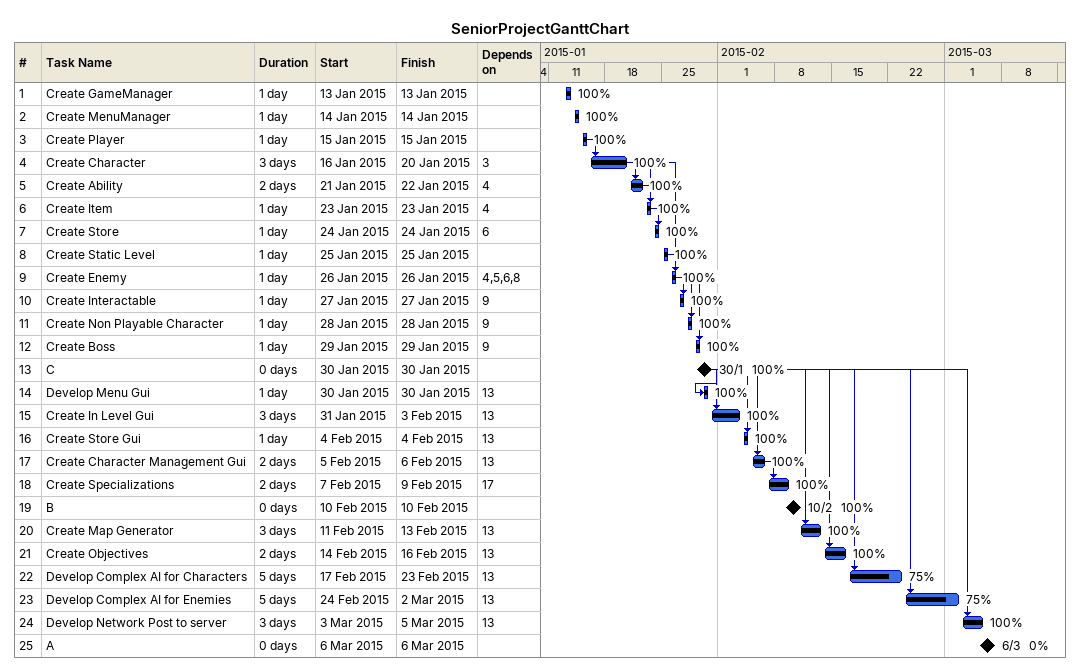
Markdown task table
SeniorProjectGanttChart

| ID | Task | Duration | Start | Finish | Predecessors | % complete |
|---|---|---|---|---|---|---|
| 1 | Create GameManager | 1d | 2015-01-13 | 2015-01-13 |  | 100 |
| 2 | Create MenuManager | 1d | 2015-01-14 | 2015-01-14 |  | 100 |
| 3 | Create Player | 1d | 2015-01-15 | 2015-01-15 |  | 100 |
| 4 | Create Character | 3d | 2015-01-16 | 2015-01-20 | 3 | 100 |
| 5 | Create Ability | 2d | 2015-01-21 | 2015-01-22 | 4 | 100 |
| 6 | Create Item | 1d | 2015-01-23 | 2015-01-23 | 4 | 100 |
| 7 | Create Store | 1d | 2015-01-24 | 2015-01-24 | 6 | 100 |
| 8 | Create Static Level | 1d | 2015-01-25 | 2015-01-25 |  | 100 |
| 9 | Create Enemy | 1d | 2015-01-26 | 2015-01-26 | 4, 5, 6, 8 | 100 |
| 10 | Create Interactable | 1d | 2015-01-27 | 2015-01-27 | 9 | 100 |
| 11 | Create Non Playable Character | 1d | 2015-01-28 | 2015-01-28 | 9 | 100 |
| 12 | Create Boss | 1d | 2015-01-29 | 2015-01-29 | 9 | 100 |
| 13 | C | 0d | 2015-01-30 | 2015-01-30 |  | 100 |
| 14 | Develop Menu Gui | 1d | 2015-01-30 | 2015-01-30 | 13 | 100 |
| 15 | Create In Level Gui | 3d | 2015-01-31 | 2015-02-03 | 13 | 100 |
| 16 | Create Store Gui | 1d | 2015-02-04 | 2015-02-04 | 13 | 100 |
| 17 | Create Character Management Gui | 2d | 2015-02-05 | 2015-02-06 | 13 | 100 |
| 18 | Create Specializations | 2d | 2015-02-07 | 2015-02-09 | 17 | 100 |
| 19 | B | 0d | 2015-02-10 | 2015-02-10 |  | 100 |
| 20 | Create Map Generator | 3d | 2015-02-11 | 2015-02-13 | 13 | 100 |
| 21 | Create Objectives | 2d | 2015-02-14 | 2015-02-16 | 13 | 100 |
| 22 | Develop Complex AI for Characters | 5d | 2015-02-17 | 2015-02-23 | 13 | 75 |
| 23 | Develop Complex AI for Enemies | 5d | 2015-02-24 | 2015-03-02 | 13 | 75 |
| 24 | Develop Network Post to server | 3d | 2015-03-03 | 2015-03-05 | 13 | 100 |
| 25 | A | 0d | 2015-03-06 | 2015-03-06 |  | 0 |
